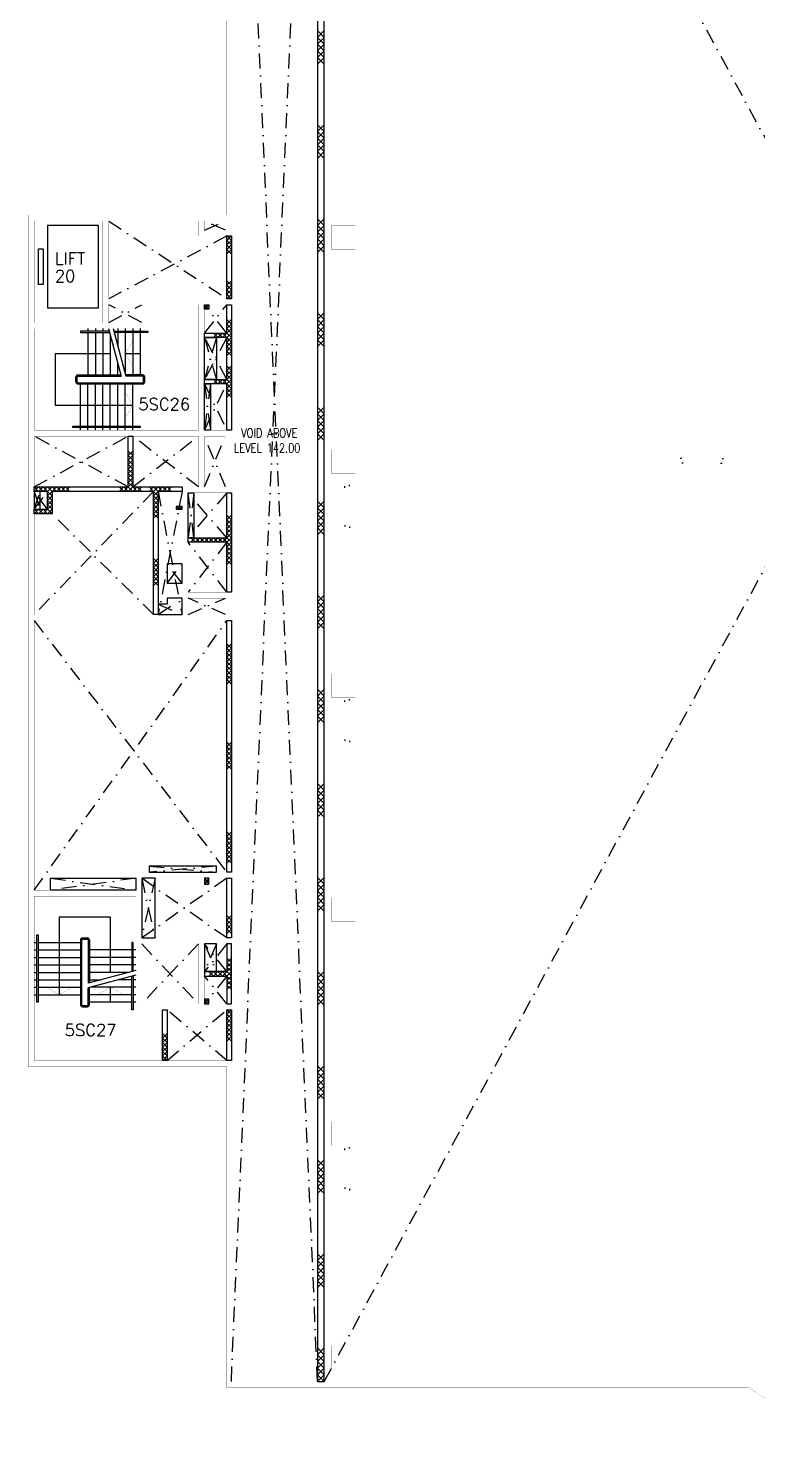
# Model space of a CAD drawing. Extents: x -68523 to 336700, y -113452 to 119396.
# Drawn here: x 79448 to 103873, y -113452 to -66489 of the extents above; entities that cross this region are included whole.
import ezdxf

# ---------------------------------------------------------------- set-up
doc = ezdxf.new("R2010")
doc.units = 0
doc.header["$LTSCALE"] = 1000
doc.header["$MEASUREMENT"] = 0
doc.linetypes.add('s5144a$0$DASHDOT', pattern=[1, 0.5, -0.25, 0, -0.25])
doc.layers.get('0').update_dxf_attribs({"linetype": 'CONTINUOUS'})
for name, color, linetype in [('s5144a$0$11', 14, 'CONTINUOUS'), ('s5144a$0$17', 14, 'CONTINUOUS'), ('s5144a$0$20', 7, 'CONTINUOUS'), ('s5144a$0$21', 2, 'CONTINUOUS'), ('s5144a$0$22', 7, 'CONTINUOUS'), ('s5144a$0$25', 7, 'CONTINUOUS'), ('s5144a$0$42', 7, 'CONTINUOUS'), ('s5144a$0$6', 7, 'CONTINUOUS'), ('s5144a$0$ROOM-NO', 4, 'CONTINUOUS')]:
    doc.layers.add(name, color=color, linetype=linetype)
doc.styles.add('s5144a$0$STANDARD', font='SIMPLEX')

# ---------------------------------------------------------------- blocks, each defined once
blk = doc.blocks.new('s5144a$0$HAT15')
at = {"layer": 's5144a$0$22', "color": 14, "linetype": 'Continuous'}
for p, q in [((0, 0), (0.15, 0.15)), ((0, 0.15), (0.15, 0))]:
    blk.add_line(p, q, dxfattribs=at)
blk = doc.blocks.new('s5144a$0$CHAT15')
at = {"layer": 's5144a$0$22', "color": 14, "linetype": 'Continuous'}
for points in [[(0, 0), (0.15, 0.15), (0.3, 0), (0.45, 0.15), (0.6, 0), (0.75, 0.15)], [(0, 0.15), (0.15, 0), (0.3, 0.15), (0.45, 0), (0.6, 0.15), (0.75, 0)]]:
    blk.add_lwpolyline(points, dxfattribs=at)
blk = doc.blocks.new('s5144a')
for p, q in [((101324.9999, -80900), (101275, -80900)), ((101374.9998, -81049.9997), (101324.9999, -81049.9997)), ((102624.9973, -81049.9997), (102674.9972, -81049.9997)), ((102674.9972, -80900), (102724.9971, -80900)), ((90050.0003, -81874.9998), (90050.0003, -81824.9999)), ((90200, -81824.9999), (90200, -81775)), ((90050.0003, -83124.9973), (90050.0003, -83174.9972)), ((90200, -83174.9972), (90200, -83224.9971)), ((90050.0003, -89049.9998), (90050.0003, -88999.9999)), ((90200, -88999.9999), (90200, -88950)), ((90050.0003, -90299.9973), (90050.0003, -90349.9972)), ((90200, -90349.9972), (90200, -90399.9971)), ((90050.0003, -104049.8998), (90050.0003, -103999.8999)), ((90200, -103999.8999), (90200, -103949.9)), ((90050.0003, -105299.8973), (90050.0003, -105349.8972)), ((90200, -105349.8972), (90200, -105399.8971))]:
    blk.add_line(p, q)
at = {"layer": 's5144a$0$11', "color": 14, "linetype": 's5144a$0$DASHDOT'}
for p, q in [((82150, -72950), (86100, -75549.8)), ((86050, -73249.8), (85350, -72949.8)), ((85350, -73249.8), (86050, -72949.8)), ((86100, -73449.8), (82150, -75550)), ((82150, -76350), (83250, -75750)), ((83250, -76350), (82150, -75750)), ((85350, -76699.8), (86100, -75749.8)), ((86100, -76699.8), (85350, -75749.8)), ((86100, -76849.8), (85350, -78249.8)), ((86100, -78249.8), (85350, -76849.8)), ((85350, -78399.8), (86100, -79950)), ((85350, -79950), (86100, -78399.8)), ((82800, -81850), (79650, -80150)), ((79650, -81850), (82800, -80150)), ((85150, -81850), (82950, -80150)), ((82950, -81850), (85150, -80150)), ((85350, -81850), (86050, -80150)), ((86050, -81850), (85350, -80150)), ((80100, -82600), (79650, -82000)), ((79650, -82600), (80100, -82000)), ((83650, -82000), (79650, -86125)), ((83800, -82000), (84600, -86125)), ((84600, -82000), (83800, -86125)), ((86100, -83550), (84800, -82050)), ((86100, -82050), (84800, -83550)), ((83650, -86125), (80250, -82750)), ((86100, -85375), (84800, -83700)), ((86100, -83700), (84800, -85375)), ((84800, -86125), (86050, -85575)), ((86050, -86125), (84800, -85575)), ((79650, -86325), (86100, -94750)), ((79650, -95350), (86100, -86325)), ((86100, -96950), (83250, -94950)), ((86100, -94950), (83250, -96950)), ((83250, -97150), (85150, -99150)), ((85150, -97150), (83250, -99150)), ((86100, -98075), (85350, -97150)), ((86100, -97150), (85350, -98075)), ((86100, -99150), (85350, -98225)), ((86100, -98225), (85350, -99150)), ((86100, -101050), (84100, -99350)), ((84100, -101050), (86100, -99350))]:
    blk.add_line(p, q, dxfattribs=at)
at = {"layer": 's5144a$0$11', "color": 2, "linetype": 's5144a$0$DASHDOT'}
for p, q in [((85500, -75749.8), (85350, -75899.8)), ((85350, -75749.8), (85500, -75899.8)), ((85750, -76849.8), (85350, -78249.8)), ((85350, -76849.8), (85750, -78249.8)), ((85550, -78399.8), (85350, -79950)), ((85350, -78399.8), (85550, -79950)), ((79650, -82600), (79850, -82000)), ((79650, -82000), (79850, -82600)), ((85000, -82050), (84800, -83550)), ((85000, -83550), (84800, -82050)), ((84400, -82600), (84600, -82500)), ((84400, -82500), (84600, -82600)), ((84100, -85075), (84600, -84425)), ((84600, -85075), (84100, -84425)), ((83800, -86125), (84600, -85575)), ((83800, -85775), (84600, -86125)), ((83500, -94550), (85750, -94750)), ((85750, -94550), (83500, -94750)), ((80200, -94950), (83050, -95350)), ((83050, -94950), (80200, -95350)), ((83700, -94950), (83250, -96950)), ((83250, -94950), (83700, -96950)), ((85500, -94950), (85350, -95150)), ((85350, -94950), (85500, -95150)), ((85750, -97150), (85350, -98075)), ((85350, -97150), (85750, -98075)), ((85500, -99000), (85350, -99150)), ((85350, -99000), (85500, -99150))]:
    blk.add_line(p, q, dxfattribs=at)
at = {"layer": 's5144a$0$11', "color": 14, "linetype": 'Continuous', "const_width": 5}
for points in [[(86100.3, -72749.8), (79450, -72750), (79450, -101250), (86100, -101250)], [(86250, -72749.8), (86250, -72749.8), (86250, -73449.8), (85150, -73449.8), (85150, -72949.8), (82150, -72950), (82150, -75550), (86250, -75549.8), (86250, -75749.8), (85350, -75749.8), (85350, -79950), (86250, -79950), (86250, -82050), (84800, -82050), (84800, -85375), (86250, -85375), (86250, -86325), (79650, -86325), (79650, -95350), (83050, -95350), (83050, -94750), (86250, -94750), (86250, -94950), (83250, -94950), (83250, -96950), (86250, -96950), (86250, -97150), (85350, -97150), (85350, -99150), (86250, -99150), (86250, -99350), (83050, -99350), (83050, -95550), (79650, -95550), (79650, -101050), (86250, -101050), (86250, -101250), (86250, -101250)]]:
    blk.add_lwpolyline(points, dxfattribs=at)
for points in [[(81950, -76350), (79650, -76350), (79650, -72950), (81950, -72950)], [(86050, -73249.8), (85350, -73249.8), (85350, -72949.8), (86050, -72949.8)], [(85150, -75750), (83450, -75750), (83450, -76550), (79650, -76550), (79650, -79950), (85150, -79950)], [(82150, -76350), (83250, -76350), (83250, -75750), (82150, -75750)], [(85150, -80150), (79650, -80150), (79650, -86125), (84600, -86125), (84600, -81850), (85150, -81850)], [(86050, -81850), (85350, -81850), (85350, -80150), (86050, -80150)], [(84800, -86125), (86050, -86125), (86050, -85575), (84800, -85575)], [(83250, -99150), (85150, -99150), (85150, -97150), (83250, -97150)]]:
    blk.add_lwpolyline(points, close=True, dxfattribs=at)
at = {"layer": 's5144a$0$11', "color": 14, "linetype": 'Continuous'}
for points in [[(86250, -75549.8), (86100, -75549.8), (86100, -73449.8), (86250, -73449.8)], [(86250, -75749.8), (86250, -79950), (86100, -79950), (86100, -78399.8), (85350, -78399.8), (85350, -78249.8), (86100, -78249.8), (86100, -76849.8), (85350, -76849.8), (85350, -76699.8), (86100, -76699.8), (86100, -75749.8)], [(82950, -80150), (82950, -81850), (84600, -81850), (84600, -82000), (83800, -82000), (83800, -86125), (83650, -86125), (83650, -82000), (80250, -82000), (80250, -82750), (79650, -82750), (79650, -82600), (80100, -82600), (80100, -82000), (79650, -82000), (79650, -81850), (82800, -81850), (82800, -80150)], [(86250, -82050), (86250, -85375), (86100, -85375), (86100, -83700), (84800, -83700), (84800, -83550), (86100, -83550), (86100, -82050)], [(86250, -94750), (86100, -94750), (86100, -86325), (86250, -86325)], [(86250, -96950), (86100, -96950), (86100, -94950), (86250, -94950)], [(86250, -97150), (86100, -97150), (86100, -98075), (85350, -98075), (85350, -98225), (86100, -98225), (86100, -99150), (86250, -99150)], [(84100, -101050), (83950, -101050), (83950, -99350), (84100, -99350)], [(86250, -101050), (86100, -101050), (86100, -99350), (86250, -99350)]]:
    blk.add_lwpolyline(points, close=True, dxfattribs=at)
at = {"layer": 's5144a$0$11', "color": 2, "linetype": 'Continuous'}
for points in [[(85350, -75749.8), (85500, -75749.8), (85500, -75899.8), (85350, -75899.8)], [(85350, -76849.8), (85750, -76849.8), (85750, -78249.8), (85350, -78249.8)], [(85350, -78399.8), (85550, -78399.8), (85550, -79950), (85350, -79950)], [(79650, -82600), (79850, -82600), (79850, -82000), (79650, -82000)], [(84800, -82050), (85000, -82050), (85000, -83550), (84800, -83550)], [(84600, -82500), (84400, -82500), (84400, -82600), (84600, -82600)], [(84600, -84425), (84100, -84425), (84100, -85075), (84600, -85075)], [(84600, -86125), (84600, -85575), (84100, -85575), (84100, -85775), (83800, -85775), (83800, -86125)], [(83500, -94750), (85750, -94750), (85750, -94550), (83500, -94550)], [(83050, -95350), (80200, -95350), (80200, -94950), (83050, -94950)], [(83250, -96950), (83700, -96950), (83700, -94950), (83250, -94950)], [(85500, -94950), (85350, -94950), (85350, -95150), (85500, -95150)], [(85350, -98075), (85750, -98075), (85750, -97150), (85350, -97150)], [(85350, -99150), (85500, -99150), (85500, -99000), (85350, -99000)]]:
    blk.add_lwpolyline(points, close=True, dxfattribs=at)
at = {"layer": 's5144a$0$17', "color": 14, "linetype": 's5144a$0$DASHDOT'}
for p, q in [((89300, -42800), (126638, -111800)), ((89362, -111800), (126700, -42800)), ((89137, -111800), (86250, -45800)), ((86250.2, -111800), (89137, -45800))]:
    blk.add_line(p, q, dxfattribs=at)
at = {"layer": 's5144a$0$20', "color": 3, "linetype": 'Continuous', "const_width": 5}
for points in [[(86100.2, -72749.8), (86100.2, -49550)], [(86250.2, -72749.8), (86250.2, -49550)], [(103567.5, -112000), (86100, -112000), (86100, -101250)], [(129750, -101250), (129750, -101250), (129750, -111800), (109800, -111800), (86250, -111800), (86250, -101250), (86250, -101250)]]:
    blk.add_lwpolyline(points, dxfattribs=at)
at = {"layer": 's5144a$0$20', "color": 14, "linetype": 'Continuous'}
blk.add_lwpolyline([(89137, -49550), (89137, -111800), (89362, -111800), (89362, -49550)], dxfattribs=at)
at = {"layer": 's5144a$0$20', "color": 3, "linetype": 'Continuous', "const_width": 5}
blk.add_lwpolyline([(103567.55, -112000, 0.327125), (112432.65, -112000, 0.327125)], format="xyb", dxfattribs=at)
at = {"layer": 's5144a$0$25', "color": 14, "linetype": 'Continuous'}
for p, q in [((81450, -76550), (81450, -76640)), ((81700, -76550), (81700, -76640)), ((81950, -76550), (81950, -76640)), ((82139.5, -76550), (82565.5, -78140)), ((82294.8, -76550), (82720.8, -78140)), ((82450, -76550), (82450, -76640)), ((82700, -76550), (82700, -76640)), ((82950, -76550), (82950, -76640)), ((83200, -76550), (83200, -76640)), ((81450, -76680), (81450, -78100)), ((81700, -76680), (81700, -78100)), ((81950, -76680), (81950, -78100)), ((82200, -76775.8), (82200, -78100)), ((82450, -76680), (82450, -77129.3)), ((82700, -76680), (82700, -78062.4)), ((82950, -76680), (82950, -78100)), ((83200, -76680), (83200, -78100)), ((83200, -77390), (82700, -77390)), ((82450, -78100), (82450, -77708.9)), ((81050, -78335), (81050, -78165)), ((81090, -78335), (81090, -78165)), ((81115, -78100), (82554.8, -78100)), ((81115, -78140), (82565.5, -78140)), ((81115, -78360), (83285, -78360)), ((81115, -78400), (83285, -78400)), ((81200, -79820), (81200, -78400)), ((81450, -79820), (81450, -78400)), ((81700, -79820), (81700, -78400)), ((81950, -79820), (81950, -78400)), ((82200, -79820), (82200, -78400)), ((82450, -79820), (82450, -78400)), ((82700, -79820), (82700, -78400)), ((83285, -78100), (82710.1, -78100)), ((83285, -78140), (82720.8, -78140)), ((82950, -79820), (82950, -78400)), ((83310, -78335), (83310, -78165)), ((83350, -78335), (83350, -78165)), ((81200, -79950), (81200, -79860)), ((81450, -79950), (81450, -79860)), ((81700, -79950), (81700, -79860)), ((81950, -79950), (81950, -79860)), ((82200, -79950), (82200, -79860)), ((82450, -79950), (82450, -79860)), ((82700, -79950), (82700, -79860)), ((82950, -79950), (82950, -79860)), ((79650, -97100), (79740, -97100)), ((79780, -97100), (81200, -97100)), ((81200, -97015), (81200, -99185)), ((81240, -97015), (81240, -99185)), ((81265, -96950), (81435, -96950)), ((81265, -96990), (81435, -96990)), ((81460, -97015), (81460, -98465.5)), ((81500, -97015), (81500, -98454.8)), ((79650, -97350), (79740, -97350)), ((79650, -97600), (79740, -97600)), ((79780, -97350), (81200, -97350)), ((79780, -97600), (81200, -97600)), ((82920, -97350), (81500, -97350)), ((82920, -97600), (81500, -97600)), ((83050, -97350), (82960, -97350)), ((83050, -97600), (82960, -97600)), ((79650, -97850), (79740, -97850)), ((79650, -98100), (79740, -98100)), ((79780, -97850), (81200, -97850)), ((79780, -98100), (81200, -98100)), ((83050, -98039.5), (81460, -98465.5)), ((82920, -97850), (81500, -97850)), ((82824.2, -98100), (81500, -98100)), ((83050, -97850), (82960, -97850)), ((79650, -98350), (79740, -98350)), ((79650, -98600), (79740, -98600)), ((79780, -98350), (81200, -98350)), ((79780, -98600), (81200, -98600)), ((83050, -98194.8), (81460, -98620.8)), ((81460, -99185), (81460, -98620.8)), ((81500, -98350), (81891.1, -98350)), ((81500, -99185), (81500, -98610.1)), ((82920, -98600), (81537.6, -98600)), ((82210, -99100), (82210, -98600)), ((82920, -98350), (82470.7, -98350)), ((83050, -98350), (82960, -98350)), ((83050, -98600), (82960, -98600)), ((79650, -98850), (79740, -98850)), ((79780, -98850), (81200, -98850)), ((82920, -98850), (81500, -98850)), ((83050, -98850), (82960, -98850)), ((81265, -99210), (81435, -99210)), ((81265, -99250), (81435, -99250)), ((82920, -99100), (81500, -99100)), ((83050, -99100), (82960, -99100))]:
    blk.add_line(p, q, dxfattribs=at)
for points in [[(82163.6, -76640), (81200, -76640), (81200, -76680), (82174.3, -76680)], [(82318.9, -76640), (83450, -76640), (83450, -76680), (82329.6, -76680)], [(82200, -77389.9), (80350, -77389.9), (80350, -79110), (82950, -79110)], [(82210.1, -98100), (82210.1, -96250), (80490, -96250), (80490, -98850)], [(82960, -98063.6), (82960, -97100), (82920, -97100), (82920, -98074.3)], [(82960, -98218.9), (82960, -99350), (82920, -99350), (82920, -98229.6)]]:
    blk.add_lwpolyline(points, dxfattribs=at)
at = {"layer": 's5144a$0$25', "color": 14, "linetype": 'Continuous', "const_width": 5}
for points in [[(82950, -76957), (82700, -77390), (82950, -77823)], [(82700, -79543), (82950, -79110), (82700, -78677)], [(80057, -98600), (80490, -98850), (80923, -98600)], [(82643, -98850), (82210, -98600), (81777, -98850)]]:
    blk.add_lwpolyline(points, dxfattribs=at)
at = {"layer": 's5144a$0$25', "color": 14, "linetype": 'Continuous'}
for points in [[(83200, -79860), (80950, -79860), (80950, -79820), (83200, -79820)], [(79740, -99100), (79740, -96850), (79780, -96850), (79780, -99100)]]:
    blk.add_lwpolyline(points, close=True, dxfattribs=at)
for centre, radius, start, end in [((81115, -78165), 65, 90, 180), ((81115, -78335), 65, 180, 270), ((81115, -78165), 25, 90, 180), ((81115, -78335), 25, 180, 270), ((83285, -78165), 65, 0, 90), ((83285, -78165), 25, 0, 90), ((83285, -78335), 25, 270, 0), ((83285, -78335), 65, 270, 0), ((81265, -97015), 65, 90, 180), ((81265, -97015), 25, 90, 180), ((81435, -97015), 65, 0, 90), ((81435, -97015), 25, 0, 90), ((81265, -99185), 65, 180, 270), ((81265, -99185), 25, 180, 270), ((81435, -99185), 25, 270, 0), ((81435, -99185), 65, 270, 0)]:
    blk.add_arc(centre, radius, start, end, dxfattribs=at)
at = {"layer": 's5144a$0$42', "color": 14, "linetype": 'Continuous'}
for points in [[(81800, -73100), (80100, -73100), (80100, -75850), (81800, -75850)], [(79800, -73875), (79950, -73875), (79950, -75075), (79800, -75075)]]:
    blk.add_lwpolyline(points, close=True, dxfattribs=at)
at = {"layer": 's5144a$0$6', "color": 3, "linetype": 'Continuous', "const_width": 5}
for points in [[(89600, -73900), (90400, -73900), (90400, -73100), (89600, -73100)], [(89600, -81400), (90400, -81400), (90400, -80600), (89600, -80600)], [(89600, -88900), (90400, -88900), (90400, -88100), (89600, -88100)], [(89600, -96400), (90400, -96400), (90400, -95600), (89600, -95600)], [(89600, -103900), (90400, -103900), (90400, -103100), (89600, -103100)], [(89600, -111400), (90400, -111400), (90400, -110600), (89600, -110600)]]:
    blk.add_lwpolyline(points, close=True, dxfattribs=at)
at = {"zscale": 1000}
for name, p, xscale, yscale, rotation in [('s5144a$0$CHAT15', (89362, -67700), 1499.997, 1499.997, 90), ('s5144a$0$CHAT15', (89362, -67700), 1499.997, 1499.997, 90), ('s5144a$0$CHAT15', (89362, -70850), 1499.997, 1499.997, 90), ('s5144a$0$CHAT15', (89362, -70850), 1499.997, 1499.997, 90), ('s5144a$0$CHAT15', (89362, -74000), 1499.997, 1499.997, 90), ('s5144a$0$CHAT15', (89362, -74000), 1499.997, 1499.997, 90), ('s5144a$0$CHAT15', (89362, -77150), 1499.997, 1499.997, 90), ('s5144a$0$CHAT15', (89362, -77150), 1499.997, 1499.997, 90), ('s5144a$0$HAT15', (86250, -76399.8), 999.9979999999999, -999.9979999999999, 180), ('s5144a$0$HAT15', (86250, -76399.8), 999.9979999999999, -999.9979999999999, 180), ('s5144a$0$HAT15', (86250, -76549.8), 999.9979999999999, -999.9979999999999, 180), ('s5144a$0$HAT15', (86250, -76549.8), 999.9979999999999, -999.9979999999999, 180), ('s5144a$0$HAT15', (86250, -76699.8), 999.9979999999999, -999.9979999999999, 180), ('s5144a$0$HAT15', (86250, -76699.8), 999.9979999999999, -999.9979999999999, 180), ('s5144a$0$HAT15', (85800, -76849.8), 999.9979999999999, -999.9979999999999, 180), ('s5144a$0$HAT15', (85800, -76849.8), 999.9979999999999, -999.9979999999999, 180), ('s5144a$0$HAT15', (85950, -76849.8), 999.9979999999999, -999.9979999999999, 180), ('s5144a$0$HAT15', (85950, -76849.8), 999.9979999999999, -999.9979999999999, 180), ('s5144a$0$HAT15', (86100, -76849.8), 999.9979999999999, -999.9979999999999, 180), ('s5144a$0$HAT15', (86100, -76849.8), 999.9979999999999, -999.9979999999999, 180), ('s5144a$0$HAT15', (86250, -76849.8), 999.9979999999999, -999.9979999999999, 180), ('s5144a$0$HAT15', (86250, -76849.8), 999.9979999999999, -999.9979999999999, 180), ('s5144a$0$HAT15', (86250, -76999.8), 999.9979999999999, -999.9979999999999, 180), ('s5144a$0$HAT15', (86250, -76999.8), 999.9979999999999, -999.9979999999999, 180), ('s5144a$0$HAT15', (86250, -77149.8), 999.9979999999999, -999.9979999999999, 180), ('s5144a$0$HAT15', (86250, -77149.8), 999.9979999999999, -999.9979999999999, 180), ('s5144a$0$HAT15', (86250, -77299.8), 999.9979999999999, -999.9979999999999, 180), ('s5144a$0$HAT15', (86250, -77299.8), 999.9979999999999, -999.9979999999999, 180), ('s5144a$0$HAT15', (86250, -77449.8), 999.9979999999999, -999.9979999999999, 180), ('s5144a$0$HAT15', (86250, -77449.8), 999.9979999999999, -999.9979999999999, 180), ('s5144a$0$HAT15', (86250, -77949.8), 999.9979999999999, -999.9979999999999, 180), ('s5144a$0$HAT15', (86250, -77949.8), 999.9979999999999, -999.9979999999999, 180), ('s5144a$0$HAT15', (86250, -78099.8), 999.9979999999999, -999.9979999999999, 180), ('s5144a$0$HAT15', (86250, -78099.8), 999.9979999999999, -999.9979999999999, 180), ('s5144a$0$HAT15', (85800, -78399.8), 999.9979999999999, -999.9979999999999, 180), ('s5144a$0$HAT15', (85800, -78399.8), 999.9979999999999, -999.9979999999999, 180), ('s5144a$0$HAT15', (85950, -78399.8), 999.9979999999999, -999.9979999999999, 180), ('s5144a$0$HAT15', (85950, -78399.8), 999.9979999999999, -999.9979999999999, 180), ('s5144a$0$HAT15', (86100, -78399.8), 999.9979999999999, -999.9979999999999, 180), ('s5144a$0$HAT15', (86100, -78399.8), 999.9979999999999, -999.9979999999999, 180), ('s5144a$0$HAT15', (86250, -78249.8), 999.9979999999999, -999.9979999999999, 180), ('s5144a$0$HAT15', (86250, -78249.8), 999.9979999999999, -999.9979999999999, 180), ('s5144a$0$HAT15', (86250, -78399.8), 999.9979999999999, -999.9979999999999, 180), ('s5144a$0$HAT15', (86250, -78399.8), 999.9979999999999, -999.9979999999999, 180), ('s5144a$0$HAT15', (86250, -78549.8), 999.9979999999999, -999.9979999999999, 180), ('s5144a$0$HAT15', (86250, -78549.8), 999.9979999999999, -999.9979999999999, 180), ('s5144a$0$HAT15', (86250, -78699.8), 999.9979999999999, -999.9979999999999, 180), ('s5144a$0$HAT15', (86250, -78699.8), 999.9979999999999, -999.9979999999999, 180), ('s5144a$0$HAT15', (86250, -78849.8), 999.9979999999999, -999.9979999999999, 180), ('s5144a$0$HAT15', (86250, -78849.8), 999.9979999999999, -999.9979999999999, 180), ('s5144a$0$CHAT15', (89362, -80300), 1499.997, 1499.997, 90), ('s5144a$0$CHAT15', (89362, -80300), 1499.997, 1499.997, 90), ('s5144a$0$HAT15', (82950, -80800), 999.9979999999999, -999.9979999999999, 180), ('s5144a$0$HAT15', (82950, -80800), 999.9979999999999, -999.9979999999999, 180), ('s5144a$0$HAT15', (82950, -80950), 999.9979999999999, -999.9979999999999, 180), ('s5144a$0$HAT15', (82950, -80950), 999.9979999999999, -999.9979999999999, 180), ('s5144a$0$HAT15', (82950, -81100), 999.9979999999999, -999.9979999999999, 180), ('s5144a$0$HAT15', (82950, -81100), 999.9979999999999, -999.9979999999999, 180), ('s5144a$0$HAT15', (82950, -81250), 999.9979999999999, -999.9979999999999, 180), ('s5144a$0$HAT15', (82950, -81250), 999.9979999999999, -999.9979999999999, 180), ('s5144a$0$HAT15', (82950, -81400), 999.9979999999999, -999.9979999999999, 180), ('s5144a$0$HAT15', (82950, -81400), 999.9979999999999, -999.9979999999999, 180), ('s5144a$0$HAT15', (82950, -81550), 999.9979999999999, -999.9979999999999, 180), ('s5144a$0$HAT15', (82950, -81550), 999.9979999999999, -999.9979999999999, 180), ('s5144a$0$HAT15', (82950, -81700), 999.9979999999999, -999.9979999999999, 180), ('s5144a$0$HAT15', (82950, -81700), 999.9979999999999, -999.9979999999999, 180), ('s5144a$0$HAT15', (82950, -81850), 999.9979999999999, -999.9979999999999, 180), ('s5144a$0$HAT15', (82950, -81850), 999.9979999999999, -999.9979999999999, 180), ('s5144a$0$HAT15', (79800, -82000), 999.9979999999999, -999.9979999999999, 180), ('s5144a$0$HAT15', (79800, -82000), 999.9979999999999, -999.9979999999999, 180), ('s5144a$0$HAT15', (79950, -82000), 999.9979999999999, -999.9979999999999, 180), ('s5144a$0$HAT15', (79950, -82000), 999.9979999999999, -999.9979999999999, 180), ('s5144a$0$HAT15', (80100, -82000), 999.9979999999999, -999.9979999999999, 180), ('s5144a$0$HAT15', (80100, -82000), 999.9979999999999, -999.9979999999999, 180), ('s5144a$0$HAT15', (80250, -82000), 999.9979999999999, -999.9979999999999, 180), ('s5144a$0$HAT15', (80250, -82000), 999.9979999999999, -999.9979999999999, 180), ('s5144a$0$HAT15', (80250, -82150), 999.9979999999999, -999.9979999999999, 180), ('s5144a$0$HAT15', (80250, -82150), 999.9979999999999, -999.9979999999999, 180), ('s5144a$0$HAT15', (80250, -82300), 999.9979999999999, -999.9979999999999, 180), ('s5144a$0$HAT15', (80250, -82300), 999.9979999999999, -999.9979999999999, 180), ('s5144a$0$HAT15', (80400, -82000), 999.9979999999999, -999.9979999999999, 180), ('s5144a$0$HAT15', (80400, -82000), 999.9979999999999, -999.9979999999999, 180), ('s5144a$0$HAT15', (80550, -82000), 999.9979999999999, -999.9979999999999, 180), ('s5144a$0$HAT15', (80550, -82000), 999.9979999999999, -999.9979999999999, 180), ('s5144a$0$HAT15', (80700, -82000), 999.9979999999999, -999.9979999999999, 180), ('s5144a$0$HAT15', (80700, -82000), 999.9979999999999, -999.9979999999999, 180), ('s5144a$0$HAT15', (80850, -82000), 999.9979999999999, -999.9979999999999, 180), ('s5144a$0$HAT15', (80850, -82000), 999.9979999999999, -999.9979999999999, 180), ('s5144a$0$HAT15', (82650, -82000), 999.9979999999999, -999.9979999999999, 180), ('s5144a$0$HAT15', (82650, -82000), 999.9979999999999, -999.9979999999999, 180), ('s5144a$0$HAT15', (82800, -82000), 999.9979999999999, -999.9979999999999, 180), ('s5144a$0$HAT15', (82800, -82000), 999.9979999999999, -999.9979999999999, 180), ('s5144a$0$HAT15', (82950, -82000), 999.9979999999999, -999.9979999999999, 180), ('s5144a$0$HAT15', (82950, -82000), 999.9979999999999, -999.9979999999999, 180), ('s5144a$0$HAT15', (83100, -82000), 999.9979999999999, -999.9979999999999, 180), ('s5144a$0$HAT15', (83100, -82000), 999.9979999999999, -999.9979999999999, 180), ('s5144a$0$HAT15', (83250, -82000), 999.9979999999999, -999.9979999999999, 180), ('s5144a$0$HAT15', (83250, -82000), 999.9979999999999, -999.9979999999999, 180), ('s5144a$0$HAT15', (83650, -82000), 999.9979999999999, -999.9979999999999, 180), ('s5144a$0$HAT15', (83650, -82000), 999.9979999999999, -999.9979999999999, 180), ('s5144a$0$HAT15', (83800, -82000), 999.9979999999999, -999.9979999999999, 180), ('s5144a$0$HAT15', (83800, -82000), 999.9979999999999, -999.9979999999999, 180), ('s5144a$0$HAT15', (83800, -82150), 999.9979999999999, -999.9979999999999, 180), ('s5144a$0$HAT15', (83800, -82150), 999.9979999999999, -999.9979999999999, 180), ('s5144a$0$HAT15', (83800, -82300), 999.9979999999999, -999.9979999999999, 180), ('s5144a$0$HAT15', (83800, -82300), 999.9979999999999, -999.9979999999999, 180), ('s5144a$0$HAT15', (83950, -82000), 999.9979999999999, -999.9979999999999, 180), ('s5144a$0$HAT15', (83950, -82000), 999.9979999999999, -999.9979999999999, 180), ('s5144a$0$HAT15', (84100, -82000), 999.9979999999999, -999.9979999999999, 180), ('s5144a$0$HAT15', (84100, -82000), 999.9979999999999, -999.9979999999999, 180), ('s5144a$0$HAT15', (84250, -82000), 999.9979999999999, -999.9979999999999, 180), ('s5144a$0$HAT15', (84250, -82000), 999.9979999999999, -999.9979999999999, 180), ('s5144a$0$HAT15', (79800, -82750), 999.9979999999999, -999.9979999999999, 180), ('s5144a$0$HAT15', (79800, -82750), 999.9979999999999, -999.9979999999999, 180), ('s5144a$0$HAT15', (79950, -82750), 999.9979999999999, -999.9979999999999, 180), ('s5144a$0$HAT15', (79950, -82750), 999.9979999999999, -999.9979999999999, 180), ('s5144a$0$HAT15', (80100, -82750), 999.9979999999999, -999.9979999999999, 180), ('s5144a$0$HAT15', (80100, -82750), 999.9979999999999, -999.9979999999999, 180), ('s5144a$0$HAT15', (80250, -82450), 999.9979999999999, -999.9979999999999, 180), ('s5144a$0$HAT15', (80250, -82450), 999.9979999999999, -999.9979999999999, 180), ('s5144a$0$HAT15', (80250, -82600), 999.9979999999999, -999.9979999999999, 180), ('s5144a$0$HAT15', (80250, -82600), 999.9979999999999, -999.9979999999999, 180), ('s5144a$0$HAT15', (80250, -82750), 999.9979999999999, -999.9979999999999, 180), ('s5144a$0$HAT15', (80250, -82750), 999.9979999999999, -999.9979999999999, 180), ('s5144a$0$HAT15', (83800, -82450), 999.9979999999999, -999.9979999999999, 180), ('s5144a$0$HAT15', (83800, -82450), 999.9979999999999, -999.9979999999999, 180), ('s5144a$0$HAT15', (83800, -82600), 999.9979999999999, -999.9979999999999, 180), ('s5144a$0$HAT15', (83800, -82600), 999.9979999999999, -999.9979999999999, 180), ('s5144a$0$HAT15', (83800, -82750), 999.9979999999999, -999.9979999999999, 180), ('s5144a$0$HAT15', (83800, -82750), 999.9979999999999, -999.9979999999999, 180), ('s5144a$0$CHAT15', (89362, -83450), 1499.997, 1499.997, 90), ('s5144a$0$CHAT15', (89362, -83450), 1499.997, 1499.997, 90), ('s5144a$0$HAT15', (83800, -82900), 999.9979999999999, -999.9979999999999, 180), ('s5144a$0$HAT15', (83800, -82900), 999.9979999999999, -999.9979999999999, 180), ('s5144a$0$HAT15', (86250, -82950), 999.9979999999999, -999.9979999999999, 180), ('s5144a$0$HAT15', (86250, -82950), 999.9979999999999, -999.9979999999999, 180), ('s5144a$0$HAT15', (86250, -83100), 999.9979999999999, -999.9979999999999, 180), ('s5144a$0$HAT15', (86250, -83100), 999.9979999999999, -999.9979999999999, 180), ('s5144a$0$HAT15', (86250, -83250), 999.9979999999999, -999.9979999999999, 180), ('s5144a$0$HAT15', (86250, -83250), 999.9979999999999, -999.9979999999999, 180), ('s5144a$0$HAT15', (85050, -83700), 999.9979999999999, -999.9979999999999, 180), ('s5144a$0$HAT15', (85050, -83700), 999.9979999999999, -999.9979999999999, 180), ('s5144a$0$HAT15', (85200, -83700), 999.9979999999999, -999.9979999999999, 180), ('s5144a$0$HAT15', (85200, -83700), 999.9979999999999, -999.9979999999999, 180), ('s5144a$0$HAT15', (85350, -83700), 999.9979999999999, -999.9979999999999, 180), ('s5144a$0$HAT15', (85350, -83700), 999.9979999999999, -999.9979999999999, 180), ('s5144a$0$HAT15', (85500, -83700), 999.9979999999999, -999.9979999999999, 180), ('s5144a$0$HAT15', (85500, -83700), 999.9979999999999, -999.9979999999999, 180), ('s5144a$0$HAT15', (85650, -83700), 999.9979999999999, -999.9979999999999, 180), ('s5144a$0$HAT15', (85650, -83700), 999.9979999999999, -999.9979999999999, 180), ('s5144a$0$HAT15', (85800, -83700), 999.9979999999999, -999.9979999999999, 180), ('s5144a$0$HAT15', (85800, -83700), 999.9979999999999, -999.9979999999999, 180), ('s5144a$0$HAT15', (85950, -83700), 999.9979999999999, -999.9979999999999, 180), ('s5144a$0$HAT15', (85950, -83700), 999.9979999999999, -999.9979999999999, 180), ('s5144a$0$HAT15', (86100, -83700), 999.9979999999999, -999.9979999999999, 180), ('s5144a$0$HAT15', (86100, -83700), 999.9979999999999, -999.9979999999999, 180), ('s5144a$0$HAT15', (86250, -83400), 999.9979999999999, -999.9979999999999, 180), ('s5144a$0$HAT15', (86250, -83400), 999.9979999999999, -999.9979999999999, 180), ('s5144a$0$HAT15', (86250, -83550), 999.9979999999999, -999.9979999999999, 180), ('s5144a$0$HAT15', (86250, -83550), 999.9979999999999, -999.9979999999999, 180), ('s5144a$0$HAT15', (86250, -83700), 999.9979999999999, -999.9979999999999, 180), ('s5144a$0$HAT15', (86250, -83700), 999.9979999999999, -999.9979999999999, 180), ('s5144a$0$HAT15', (86250, -83850), 999.9979999999999, -999.9979999999999, 180), ('s5144a$0$HAT15', (86250, -83850), 999.9979999999999, -999.9979999999999, 180), ('s5144a$0$HAT15', (86250, -84000), 999.9979999999999, -999.9979999999999, 180), ('s5144a$0$HAT15', (86250, -84000), 999.9979999999999, -999.9979999999999, 180), ('s5144a$0$HAT15', (86250, -84150), 999.9979999999999, -999.9979999999999, 180), ('s5144a$0$HAT15', (86250, -84150), 999.9979999999999, -999.9979999999999, 180), ('s5144a$0$HAT15', (83800, -84400), 999.9979999999999, -999.9979999999999, 180), ('s5144a$0$HAT15', (83800, -84400), 999.9979999999999, -999.9979999999999, 180), ('s5144a$0$HAT15', (83800, -84550), 999.9979999999999, -999.9979999999999, 180), ('s5144a$0$HAT15', (83800, -84550), 999.9979999999999, -999.9979999999999, 180), ('s5144a$0$HAT15', (86250, -84300), 999.9979999999999, -999.9979999999999, 180), ('s5144a$0$HAT15', (86250, -84300), 999.9979999999999, -999.9979999999999, 180), ('s5144a$0$HAT15', (86250, -84450), 999.9979999999999, -999.9979999999999, 180), ('s5144a$0$HAT15', (86250, -84450), 999.9979999999999, -999.9979999999999, 180), ('s5144a$0$HAT15', (83800, -84700), 999.9979999999999, -999.9979999999999, 180), ('s5144a$0$HAT15', (83800, -84700), 999.9979999999999, -999.9979999999999, 180), ('s5144a$0$HAT15', (83800, -84850), 999.9979999999999, -999.9979999999999, 180), ('s5144a$0$HAT15', (83800, -84850), 999.9979999999999, -999.9979999999999, 180), ('s5144a$0$HAT15', (83800, -85000), 999.9979999999999, -999.9979999999999, 180), ('s5144a$0$HAT15', (83800, -85000), 999.9979999999999, -999.9979999999999, 180), ('s5144a$0$HAT15', (83800, -85150), 999.9979999999999, -999.9979999999999, 180), ('s5144a$0$HAT15', (83800, -85150), 999.9979999999999, -999.9979999999999, 180), ('s5144a$0$CHAT15', (89362, -86600), 1499.997, 1499.997, 90), ('s5144a$0$CHAT15', (89362, -86600), 1499.997, 1499.997, 90), ('s5144a$0$HAT15', (86250, -87250), 999.9979999999999, -999.9979999999999, 180), ('s5144a$0$HAT15', (86250, -87250), 999.9979999999999, -999.9979999999999, 180), ('s5144a$0$HAT15', (86250, -87400), 999.9979999999999, -999.9979999999999, 180), ('s5144a$0$HAT15', (86250, -87400), 999.9979999999999, -999.9979999999999, 180), ('s5144a$0$HAT15', (86250, -87550), 999.9979999999999, -999.9979999999999, 180), ('s5144a$0$HAT15', (86250, -87550), 999.9979999999999, -999.9979999999999, 180), ('s5144a$0$HAT15', (86250, -87700), 999.9979999999999, -999.9979999999999, 180), ('s5144a$0$HAT15', (86250, -87700), 999.9979999999999, -999.9979999999999, 180), ('s5144a$0$HAT15', (86250, -87850), 999.9979999999999, -999.9979999999999, 180), ('s5144a$0$HAT15', (86250, -87850), 999.9979999999999, -999.9979999999999, 180), ('s5144a$0$HAT15', (86250, -88000), 999.9979999999999, -999.9979999999999, 180), ('s5144a$0$HAT15', (86250, -88000), 999.9979999999999, -999.9979999999999, 180), ('s5144a$0$HAT15', (86250, -88150), 999.9979999999999, -999.9979999999999, 180), ('s5144a$0$HAT15', (86250, -88150), 999.9979999999999, -999.9979999999999, 180), ('s5144a$0$HAT15', (86250, -88300), 999.9979999999999, -999.9979999999999, 180), ('s5144a$0$HAT15', (86250, -88300), 999.9979999999999, -999.9979999999999, 180), ('s5144a$0$HAT15', (86250, -88450), 999.9979999999999, -999.9979999999999, 180), ('s5144a$0$HAT15', (86250, -88450), 999.9979999999999, -999.9979999999999, 180), ('s5144a$0$CHAT15', (89362, -89750), 1499.997, 1499.997, 90), ('s5144a$0$CHAT15', (89362, -89750), 1499.997, 1499.997, 90), ('s5144a$0$HAT15', (86250, -90550), 999.9979999999999, -999.9979999999999, 180), ('s5144a$0$HAT15', (86250, -90550), 999.9979999999999, -999.9979999999999, 180), ('s5144a$0$HAT15', (86250, -90700), 999.9979999999999, -999.9979999999999, 180), ('s5144a$0$HAT15', (86250, -90700), 999.9979999999999, -999.9979999999999, 180), ('s5144a$0$HAT15', (86250, -90850), 999.9979999999999, -999.9979999999999, 180), ('s5144a$0$HAT15', (86250, -90850), 999.9979999999999, -999.9979999999999, 180), ('s5144a$0$HAT15', (86250, -91000), 999.9979999999999, -999.9979999999999, 180), ('s5144a$0$HAT15', (86250, -91000), 999.9979999999999, -999.9979999999999, 180), ('s5144a$0$HAT15', (86250, -91150), 999.9979999999999, -999.9979999999999, 180), ('s5144a$0$HAT15', (86250, -91150), 999.9979999999999, -999.9979999999999, 180), ('s5144a$0$HAT15', (86250, -91300), 999.9979999999999, -999.9979999999999, 180), ('s5144a$0$HAT15', (86250, -91300), 999.9979999999999, -999.9979999999999, 180), ('s5144a$0$CHAT15', (89362, -92900), 1499.997, 1499.997, 90), ('s5144a$0$CHAT15', (89362, -92900), 1499.997, 1499.997, 90), ('s5144a$0$HAT15', (86250, -93550), 999.9979999999999, -999.9979999999999, 180), ('s5144a$0$HAT15', (86250, -93550), 999.9979999999999, -999.9979999999999, 180), ('s5144a$0$HAT15', (86250, -93700), 999.9979999999999, -999.9979999999999, 180), ('s5144a$0$HAT15', (86250, -93700), 999.9979999999999, -999.9979999999999, 180), ('s5144a$0$HAT15', (86250, -93850), 999.9979999999999, -999.9979999999999, 180), ('s5144a$0$HAT15', (86250, -93850), 999.9979999999999, -999.9979999999999, 180), ('s5144a$0$HAT15', (86250, -94000), 999.9979999999999, -999.9979999999999, 180), ('s5144a$0$HAT15', (86250, -94000), 999.9979999999999, -999.9979999999999, 180), ('s5144a$0$HAT15', (86250, -94150), 999.9979999999999, -999.9979999999999, 180), ('s5144a$0$HAT15', (86250, -94150), 999.9979999999999, -999.9979999999999, 180), ('s5144a$0$HAT15', (86250, -94300), 999.9979999999999, -999.9979999999999, 180), ('s5144a$0$HAT15', (86250, -94300), 999.9979999999999, -999.9979999999999, 180), ('s5144a$0$HAT15', (86250, -94450), 999.9979999999999, -999.9979999999999, 180), ('s5144a$0$HAT15', (86250, -94450), 999.9979999999999, -999.9979999999999, 180), ('s5144a$0$CHAT15', (89362, -96050), 1499.997, 1499.997, 90), ('s5144a$0$CHAT15', (89362, -96050), 1499.997, 1499.997, 90), ('s5144a$0$HAT15', (86250, -96350), 999.9979999999999, -999.9979999999999, 180), ('s5144a$0$HAT15', (86250, -96350), 999.9979999999999, -999.9979999999999, 180), ('s5144a$0$HAT15', (86250, -96500), 999.9979999999999, -999.9979999999999, 180), ('s5144a$0$HAT15', (86250, -96500), 999.9979999999999, -999.9979999999999, 180), ('s5144a$0$HAT15', (86250, -96650), 999.9979999999999, -999.9979999999999, 180), ('s5144a$0$HAT15', (86250, -96650), 999.9979999999999, -999.9979999999999, 180), ('s5144a$0$HAT15', (86250, -96800), 999.9979999999999, -999.9979999999999, 180), ('s5144a$0$HAT15', (86250, -96800), 999.9979999999999, -999.9979999999999, 180), ('s5144a$0$HAT15', (86250, -97775), 999.9979999999999, -999.9979999999999, 180), ('s5144a$0$HAT15', (86250, -97775), 999.9979999999999, -999.9979999999999, 180), ('s5144a$0$HAT15', (85650, -98225), 999.9979999999999, -999.9979999999999, 180), ('s5144a$0$HAT15', (85650, -98225), 999.9979999999999, -999.9979999999999, 180), ('s5144a$0$HAT15', (85800, -98225), 999.9979999999999, -999.9979999999999, 180), ('s5144a$0$HAT15', (85800, -98225), 999.9979999999999, -999.9979999999999, 180), ('s5144a$0$HAT15', (85950, -98225), 999.9979999999999, -999.9979999999999, 180), ('s5144a$0$HAT15', (85950, -98225), 999.9979999999999, -999.9979999999999, 180), ('s5144a$0$HAT15', (86100, -98225), 999.9979999999999, -999.9979999999999, 180), ('s5144a$0$HAT15', (86100, -98225), 999.9979999999999, -999.9979999999999, 180), ('s5144a$0$HAT15', (86250, -97925), 999.9979999999999, -999.9979999999999, 180), ('s5144a$0$HAT15', (86250, -97925), 999.9979999999999, -999.9979999999999, 180), ('s5144a$0$HAT15', (86250, -98075), 999.9979999999999, -999.9979999999999, 180), ('s5144a$0$HAT15', (86250, -98075), 999.9979999999999, -999.9979999999999, 180), ('s5144a$0$HAT15', (86250, -98225), 999.9979999999999, -999.9979999999999, 180), ('s5144a$0$HAT15', (86250, -98225), 999.9979999999999, -999.9979999999999, 180), ('s5144a$0$CHAT15', (89362, -99200), 1499.997, 1499.997, 90), ('s5144a$0$CHAT15', (89362, -99200), 1499.997, 1499.997, 90), ('s5144a$0$HAT15', (86250, -98375), 999.9979999999999, -999.9979999999999, 180), ('s5144a$0$HAT15', (86250, -98375), 999.9979999999999, -999.9979999999999, 180), ('s5144a$0$HAT15', (86250, -98525), 999.9979999999999, -999.9979999999999, 180), ('s5144a$0$HAT15', (86250, -98525), 999.9979999999999, -999.9979999999999, 180), ('s5144a$0$HAT15', (86250, -98675), 999.9979999999999, -999.9979999999999, 180), ('s5144a$0$HAT15', (86250, -98675), 999.9979999999999, -999.9979999999999, 180), ('s5144a$0$HAT15', (86250, -99500), 999.9979999999999, -999.9979999999999, 180), ('s5144a$0$HAT15', (86250, -99500), 999.9979999999999, -999.9979999999999, 180), ('s5144a$0$HAT15', (86250, -99650), 999.9979999999999, -999.9979999999999, 180), ('s5144a$0$HAT15', (86250, -99650), 999.9979999999999, -999.9979999999999, 180), ('s5144a$0$HAT15', (86250, -99800), 999.9979999999999, -999.9979999999999, 180), ('s5144a$0$HAT15', (86250, -99800), 999.9979999999999, -999.9979999999999, 180), ('s5144a$0$HAT15', (86250, -99950), 999.9979999999999, -999.9979999999999, 180), ('s5144a$0$HAT15', (86250, -99950), 999.9979999999999, -999.9979999999999, 180), ('s5144a$0$HAT15', (86250, -100100), 999.9979999999999, -999.9979999999999, 180), ('s5144a$0$HAT15', (86250, -100100), 999.9979999999999, -999.9979999999999, 180), ('s5144a$0$HAT15', (84100, -100300), 999.9979999999999, -999.9979999999999, 180), ('s5144a$0$HAT15', (84100, -100300), 999.9979999999999, -999.9979999999999, 180), ('s5144a$0$HAT15', (84100, -100450), 999.9979999999999, -999.9979999999999, 180), ('s5144a$0$HAT15', (84100, -100450), 999.9979999999999, -999.9979999999999, 180), ('s5144a$0$HAT15', (84100, -100600), 999.9979999999999, -999.9979999999999, 180), ('s5144a$0$HAT15', (84100, -100600), 999.9979999999999, -999.9979999999999, 180), ('s5144a$0$HAT15', (86250, -100250), 999.9979999999999, -999.9979999999999, 180), ('s5144a$0$HAT15', (86250, -100250), 999.9979999999999, -999.9979999999999, 180), ('s5144a$0$HAT15', (86250, -100400), 999.9979999999999, -999.9979999999999, 180), ('s5144a$0$HAT15', (86250, -100400), 999.9979999999999, -999.9979999999999, 180), ('s5144a$0$HAT15', (84100, -100750), 999.9979999999999, -999.9979999999999, 180), ('s5144a$0$HAT15', (84100, -100750), 999.9979999999999, -999.9979999999999, 180), ('s5144a$0$HAT15', (84100, -100900), 999.9979999999999, -999.9979999999999, 180), ('s5144a$0$HAT15', (84100, -100900), 999.9979999999999, -999.9979999999999, 180), ('s5144a$0$HAT15', (84100, -101050), 999.9979999999999, -999.9979999999999, 180), ('s5144a$0$HAT15', (84100, -101050), 999.9979999999999, -999.9979999999999, 180), ('s5144a$0$CHAT15', (89362, -102350), 1499.997, 1499.997, 90), ('s5144a$0$CHAT15', (89362, -102350), 1499.997, 1499.997, 90), ('s5144a$0$CHAT15', (89362, -105500), 1499.997, 1499.997, 90), ('s5144a$0$CHAT15', (89362, -105500), 1499.997, 1499.997, 90), ('s5144a$0$CHAT15', (89362, -108650), 1499.997, 1499.997, 90), ('s5144a$0$CHAT15', (89362, -108650), 1499.997, 1499.997, 90), ('s5144a$0$CHAT15', (89362, -111800), 1499.997, 1499.997, 90), ('s5144a$0$CHAT15', (89362, -111800), 1499.997, 1499.997, 90)]:
    blk.add_blockref(name, p, dxfattribs=dict(at, xscale=xscale, yscale=yscale, rotation=rotation))
at = {"xscale": 999.9979999999999, "yscale": 999.9979999999999, "zscale": 1000}
for p in [(86100, -73599.8), (86100, -73599.8), (86100, -73749.8), (86100, -73749.8), (86100, -73899.8), (86100, -73899.8), (86100, -74049.8), (86100, -74049.8), (86100, -75099.8), (86100, -75099.8), (86100, -75249.8), (86100, -75249.8), (86100, -75399.8), (86100, -75399.8), (86100, -75549.8), (86100, -75549.8)]:
    blk.add_blockref('s5144a$0$HAT15', p, dxfattribs=at)
at = {"layer": 's5144a$0$21', "color": 15, "linetype": 'Continuous', "style": 's5144a$0$STANDARD', "width": 0.8}
for s, p in [('VOID ABOVE', (86579.2, -80196.1)), ('LEVEL 142.00', (86341.1, -80696.1))]:
    blk.add_text(s, height=300, dxfattribs=at).set_placement(p)
at = {"layer": 's5144a$0$ROOM-NO', "style": 's5144a$0$STANDARD'}
for s, p in [('LIFT', (80344.82427, -74406.805)), ('20', (80344.82427, -74991.00044)), ('5SC26', (83138.20087, -79280.57161)), ('5SC27', (80675.61903, -100231.01373))]:
    blk.add_text(s, height=400, dxfattribs=at).set_placement(p)

msp = doc.modelspace()

# ---------------------------------------------------------------- block references
msp.add_blockref('s5144a', (0, 0))

doc.saveas('drawing.dxf')
